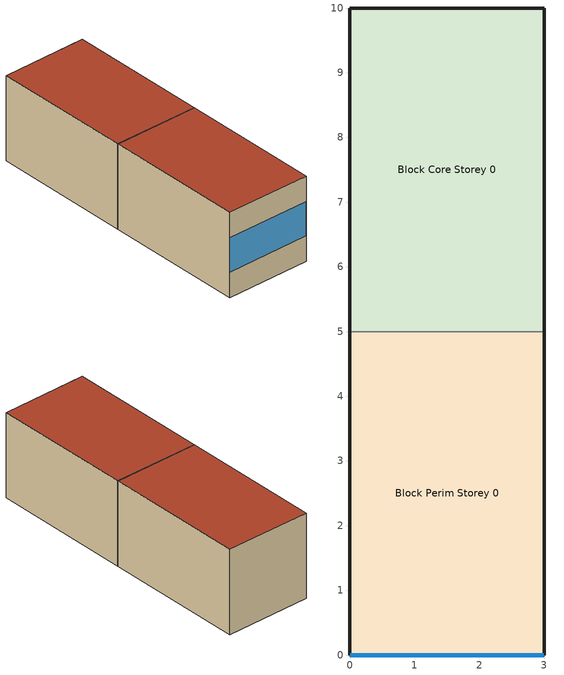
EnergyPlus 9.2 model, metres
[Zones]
Block Perim Storey 0
 floor ground (B_Off_Gro_0): 3,5 3,0 0,0 0,5 z0
 wall outside (B_Off_Fac_0): 0,5 0,0 3,0 3,5 z0:3
 wall to Block Core Storey 0 (B_Off_Par_0): 3,5 0,5 z0:3
 window (B_Dbl_Air_Cl): 0,0 3,0 z0.9:2.1
 roof outside (B_Off_Rof_0): 3,0 3,5 0,5 0,0 z3
Block Core Storey 0
 floor ground (B_Off_Gro_0): 3,10 3,5 0,5 0,10 z0
 wall outside (B_Off_Fac_0): 3,5 3,10 0,10 0,5 z0:3
 roof outside (B_Off_Rof_0): 3,5 3,10 0,10 0,5 z3
[BUILDING]
015fdf53-c83a-11ed-8d48-841b77d62e9a.idf: North Axis=0; Terrain=Suburbs; Loads Convergence Tolerance Value=0.04; Temperature Convergence Tolerance Value=0.4; Solar Distribution=FullExterior; Maximum Number of Warmup Days=25; Minimum Number of Warmup Days=6
[SITE:GROUNDTEMPERATURE:BUILDINGSURFACE]
10, 10, 10, 10, 10, 10, 10, 10, 10, 10, 10, 10
[MATERIAL] Roughness=Rough
Name | Thickness | Conductivity | Density | Specific Heat | Thermal Absorptance | Solar Absorptance | Visible Absorptance
B_Clay_Brick_H | 0.06 | 0.41 | 1000 | 920 | 0.9 | 0.5 | 0.5
B_Concrete_Block_H | 0.15 | 1.25 | 880 | 840 | 0.9 | 0.7 | 0.7
B_Fiberglass_Batts | 0.05 | 0.043 | 12 | 840 | 0.9 | 0.6 | 0.6
B_Cement_Mortar | 0.03 | 0.8 | 1900 | 840 | 0.9 | 0.8 | 0.8
B_Ceramic_Tile | 0.02 | 0.8 | 2243 | 840 | 0.9 | 0.4 | 0.4
B_Air_Floor_15cm | 0.15 | 0.7 | 1.2 | 1000 | 0.01 | 0.7 | 0.7
B_XPS_Board | 0.1 | 0.037 | 40 | 1200 | 0.6 | 0.6 | 0.6
B_Concrete_MC_Light | 0.15 | 1.65 | 2100 | 1040 | 0.9 | 0.7 | 0.7
B_Concrete_RC_Dense | 0.2 | 1.75 | 2400 | 840 | 0.9 | 0.7 | 0.7
B_Gypsum_Board | 0.02 | 0.16 | 950 | 840 | 0.9 | 0.6 | 0.6
B_Gypsum_Plaster | 0.02 | 0.42 | 900 | 840 | 0.9 | 0.7 | 0.7
B_Softwood_General | 0.02 | 0.13 | 496 | 1630 | 0.9 | 0.6 | 0.6
[WINDOWMATERIAL:GLAZING]
B_Glass_Clear_3: Optical Data Type=SpectralAverage; Window Glass Spectral Data Set=SpectralAverage; Thickness=0.003; Solar Transmittance at Normal Incidence=0.83; Front Side Solar Reflectance at Normal Incidence=0.07; Back Side Solar Reflectance at Normal Incidence=0.07; Visible Transmittance at Normal Incidence=0.89; Front Side Visible Reflectance at Normal Incidence=0.08; Back Side Visible Reflectance at Normal Incidence=0.08; Infrared Transmittance at Normal Incidence=0.01; Front Side Infrared Hemispherical Emissivity=0.84; Back Side Infrared Hemispherical Emissivity=0.84; Conductivity=0.9; Dirt Correction Factor for Solar and Visible Transmittance=1; Solar Diffusing=No; Youngs modulus=72000000000; Poissons ratio=0.22
[WINDOWMATERIAL:GAS]
AIR: Gas Type=AIR; Thickness=0.006
[CONSTRUCTION]
B_Off_Fac_0: B_Clay_Brick_H, B_XPS_Board, B_Concrete_Block_H, B_Fiberglass_Batts, B_Gypsum_Board
B_Off_Gro_0: B_XPS_Board, B_Concrete_RC_Dense, B_Concrete_MC_Light, B_Cement_Mortar, B_Ceramic_Tile
B_Off_Rof_0: B_XPS_Board, B_Concrete_MC_Light, B_Concrete_RC_Dense, B_Air_Floor_15cm, B_Gypsum_Board
B_Off_Par_0; B_Off_Thm_0: B_Gypsum_Plaster, B_Softwood_General, B_Gypsum_Plaster
B_Dbl_Air_Cl: B_Glass_Clear_3, AIR, B_Glass_Clear_3
[ZONE] Type=1; Multiplier=1; Ceiling Height=autocalculate; Volume=autocalculate; Floor Area=autocalculate; Part of Total Floor Area=Yes
Block Perim Storey 0; Block Core Storey 0
[INTERNALMASS] Construction=B_Off_Thm_0; Surface Area=15.75
Name | Zone or ZoneList
Block Perim Storey 0 InternalMass | Block Perim Storey 0
Block Core Storey 0 InternalMass | Block Core Storey 0
[PEOPLE] Number of People Schedule=B_Off_Y_Occ; Number of People Calculation Method=People/Area; People per Zone Floor Area=0.055; Fraction Radiant=0.3; Sensible Heat Fraction=AUTOCALCULATE; Activity Level Schedule=PeopleActivity; Carbon Dioxide Generation Rate=3.82e-08; Enable ASHRAE 55 Comfort Warnings=No; Mean Radiant Temperature Calculation Type=ZoneAveraged; Work Efficiency Schedule=WorkEfficiency; Clothing Insulation Calculation Method=DynamicClothingModelASHRAE55; Air Velocity Schedule=AirVelocity
Name | Zone or ZoneList
People:B_Off_0 loads:Block Perim Storey 0 | Block Perim Storey 0
People:B_Off_0 loads:Block Core Storey 0 | Block Core Storey 0
[LIGHTS] Schedule=B_Off_Y_Lgt; Design Level Calculation Method=Watts/Area; Watts per Zone Floor Area=12; Return Air Fraction=0; Fraction Radiant=0.42; Fraction Visible=0.18; Fraction Replaceable=1; EndUse Subcategory=General; Return Air Fraction Calculated from Plenum Temperature=No; Return Air Fraction Function of Plenum Temperature Coefficient 1=0; Return Air Fraction Function of Plenum Temperature Coefficient 2=0
Name | Zone or ZoneList
Lights:B_Off_0 loads:Block Perim Storey 0 | Block Perim Storey 0
Lights:B_Off_0 loads:Block Core Storey 0 | Block Core Storey 0
[ELECTRICEQUIPMENT] Schedule=B_Off_Y_Plg; Design Level Calculation Method=Watts/Area; Watts per Zone Floor Area=8; Fraction Latent=0; Fraction Radiant=0.2; Fraction Lost=0; EndUse Subcategory=ElectricEquipment
Name | Zone or ZoneList
ElectricEquipment:B_Off_0 loads:Block Perim Storey 0 | Block Perim Storey 0
ElectricEquipment:B_Off_0 loads:Block Core Storey 0 | Block Core Storey 0
[ZONEINFILTRATION:DESIGNFLOWRATE] Schedule=AlwaysOn; Design Flow Rate Calculation Method=AirChanges/Hour; Air Changes per Hour=0.35; Constant Term Coefficient=1; Temperature Term Coefficient=0; Velocity Term Coefficient=0; Velocity Squared Term Coefficient=0
Name | Zone or ZoneList
Block Perim Storey 0 Infiltration | Block Perim Storey 0
Block Core Storey 0 Infiltration | Block Core Storey 0
[HVACTEMPLATE:THERMOSTAT] Constant Heating Setpoint=20; Constant Cooling Setpoint=24
Zone Block Perim Storey 0 Thermostat; Zone Block Core Storey 0 Thermostat
[HVACTEMPLATE:ZONE:IDEALLOADSAIRSYSTEM] Maximum Heating Supply Air Temperature=50; Minimum Cooling Supply Air Temperature=13; Maximum Heating Supply Air Humidity Ratio=0.0156; Minimum Cooling Supply Air Humidity Ratio=0.0077; Heating Limit=NoLimit; Maximum Heating Air Flow Rate=100; Maximum Sensible Heating Capacity=100; Cooling Limit=NoLimit; Maximum Cooling Air Flow Rate=100; Maximum Total Cooling Capacity=100; Dehumidification Control Type=ConstantSensibleHeatRatio; Cooling Sensible Heat Ratio=0.7; Dehumidification Setpoint=60; Humidification Control Type=None; Humidification Setpoint=30; Outdoor Air Method=Sum; Outdoor Air Flow Rate per Person=0.0025; Outdoor Air Flow Rate per Zone Floor Area=0.0003; Outdoor Air Flow Rate per Zone=0; Demand Controlled Ventilation Type=None; Outdoor Air Economizer Type=NoEconomizer; Heat Recovery Type=NONE; Sensible Heat Recovery Effectiveness=0.7; Latent Heat Recovery Effectiveness=0.65
Name | Template Thermostat | Design Specification Outdoor Air Object
Block Perim Storey 0 | Zone Block Perim Storey 0 Thermostat | Zone Block Perim Storey 0 Outdoor Air
Block Core Storey 0 | Zone Block Core Storey 0 Thermostat | Zone Block Core Storey 0 Outdoor Air
[WATERUSE:EQUIPMENT] EndUse Subcategory=DHW; Peak Flow Rate=8.75e-07; Flow Rate Fraction Schedule=B_Off_Y_Dhw; Hot Water Supply Temperature Schedule=DhwHotTemp; Cold Water Supply Temperature Schedule=DhwInletTemp
Name | Zone
Block Perim Storey 0 DHW | Block Perim Storey 0
Block Core Storey 0 DHW | Block Core Storey 0
[SCHEDULE:DAY:HOURLY]
B_Off_D_Occ_WD: 0, 0, 0, 0, 0, 0, 0.1, 0.2, 1, 1, 1, 1, 0.5, 1, 1, 1, 1, 0.3, 0.2, 0.1, 0, 0, 0, 0
B_Off_D_Occ_WE; B_Off_D_Dhw_WE: 0, 0, 0, 0, 0, 0, 0.1, 0.1, 0.1, 0.1, 0.1, 0.1, 0.1, 0.1, 0.1, 0.1, 0.1, 0.1, 0.1, 0.1, 0, 0, 0, 0
B_Off_D_Lgt_WD: 0.1, 0.1, 0.1, 0.1, 0.1, 0.1, 0.1, 0.3, 1, 1, 1, 1, 0.8, 1, 1, 1, 1, 0.5, 0.3, 0.3, 0.2, 0.2, 0.1, 0.1
B_Off_D_Lgt_WE; B_Off_D_Plg_WE: 0.1, 0.1, 0.1, 0.1, 0.1, 0.1, 0.1, 0.1, 0.1, 0.1, 0.1, 0.1, 0.1, 0.1, 0.1, 0.1, 0.1, 0.1, 0.1, 0.1, 0.1, 0.1, 0.1, 0.1
B_Off_D_Plg_WD: 0.1, 0.1, 0.1, 0.1, 0.1, 0.1, 0.1, 0.3, 1, 1, 1, 1, 0.8, 1, 1, 1, 1, 1, 0.3, 0.3, 0.2, 0.2, 0.1, 0.1
B_Off_D_Dhw_WD: 0, 0, 0, 0, 0, 0, 0.2, 0.4, 0.4, 0.4, 0.4, 0.6, 0.6, 0.4, 0.4, 0.4, 0.4, 0.4, 0.4, 0.2, 0, 0, 0, 0
[SCHEDULE:WEEK:DAILY]
B_Off_W_Occ: B_Off_D_Occ_WE, B_Off_D_Occ_WD, B_Off_D_Occ_WD, B_Off_D_Occ_WD, B_Off_D_Occ_WD, B_Off_D_Occ_WD, B_Off_D_Occ_WE, B_Off_D_Occ_WE, B_Off_D_Occ_WD, B_Off_D_Occ_WD, B_Off_D_Occ_WD, B_Off_D_Occ_WE
B_Off_W_Lgt: B_Off_D_Lgt_WE, B_Off_D_Lgt_WD, B_Off_D_Lgt_WD, B_Off_D_Lgt_WD, B_Off_D_Lgt_WD, B_Off_D_Lgt_WD, B_Off_D_Lgt_WE, B_Off_D_Lgt_WE, B_Off_D_Lgt_WD, B_Off_D_Lgt_WD, B_Off_D_Lgt_WD, B_Off_D_Lgt_WE
B_Off_W_Plg: B_Off_D_Plg_WE, B_Off_D_Plg_WD, B_Off_D_Plg_WD, B_Off_D_Plg_WD, B_Off_D_Plg_WD, B_Off_D_Plg_WD, B_Off_D_Plg_WE, B_Off_D_Plg_WE, B_Off_D_Plg_WD, B_Off_D_Plg_WD, B_Off_D_Plg_WD, B_Off_D_Plg_WE
B_Off_W_Dhw: B_Off_D_Dhw_WE, B_Off_D_Dhw_WD, B_Off_D_Dhw_WD, B_Off_D_Dhw_WD, B_Off_D_Dhw_WD, B_Off_D_Dhw_WD, B_Off_D_Dhw_WE, B_Off_D_Dhw_WE, B_Off_D_Dhw_WD, B_Off_D_Dhw_WD, B_Off_D_Dhw_WD, B_Off_D_Dhw_WE
[SCHEDULE:YEAR]
B_Off_Y_Occ: B_Off_W_Occ, 1, 1, 12, 31
B_Off_Y_Lgt: B_Off_W_Lgt, 1, 1, 12, 31
B_Off_Y_Plg: B_Off_W_Plg, 1, 1, 12, 31
B_Off_Y_Dhw: B_Off_W_Dhw, 1, 1, 12, 31
[SCHEDULE:CONSTANT]
Name | Hourly Value
PeopleActivity | 125.28
WorkEfficiency | 0
AirVelocity | 0.2
AlwaysOn | 1
DhwHotTemp | 55
DhwInletTemp | 16
